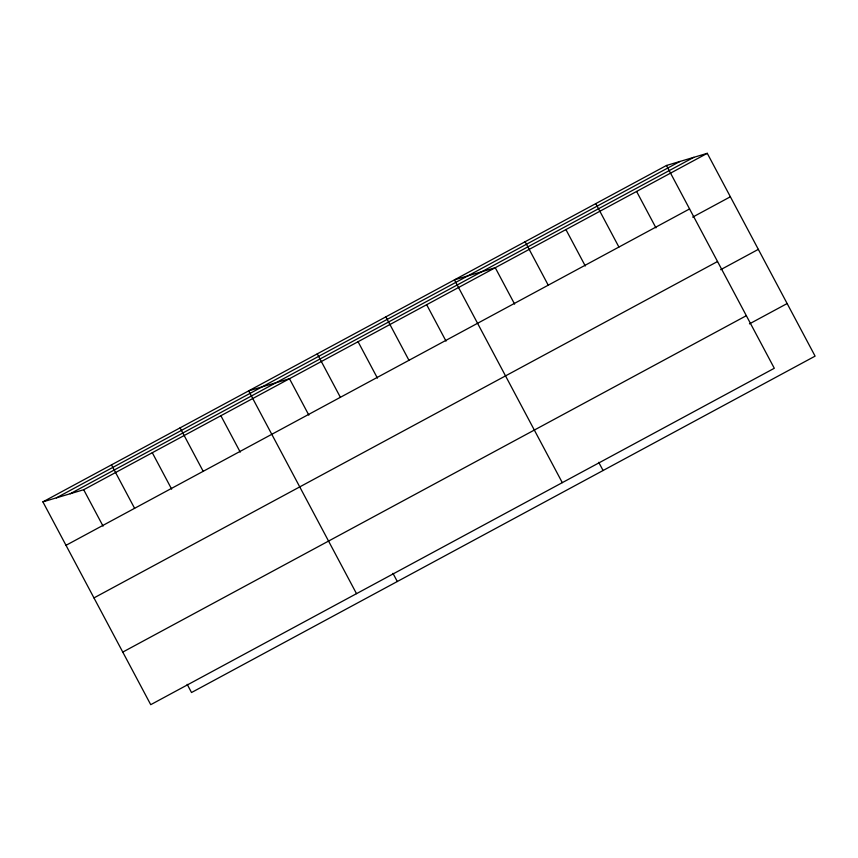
<?xml version="1.0" encoding="UTF-8"?>
<svg xmlns="http://www.w3.org/2000/svg" width="858" height="858" viewBox="0 0 858 858"><rect width="100%" height="100%" fill="white"/><g stroke="black" fill="none" stroke-linecap="round" stroke-linejoin="round"><path stroke-width="1.29" d="M666.473 165.476L774.302 368.275L150.729 704.675L42.9 501.866L666.473 165.476L707.271 153.325L815.1 356.134L191.527 692.524L187.183 684.341M56.36 497.865L679.933 161.465M70.238 493.736L693.811 157.336M42.9 501.866L83.698 489.725L707.271 153.325M66.002 545.323L689.575 208.934M692.685 217.117L730.373 196.782M93.962 597.908L717.535 261.518M720.645 269.702L758.333 249.367M122.769 652.091L746.342 315.69M749.452 323.874L787.14 303.55M636.593 191.452L655.952 227.863M595.795 203.603L618.908 247.05M565.926 229.579L585.285 265.991M525.128 241.72L548.23 285.178M514.618 304.107L495.259 267.707L454.461 279.847L562.29 482.646M598.734 462.323L603.088 470.506M426.662 304.708L446.021 341.119M385.864 316.849L408.966 360.306M358.065 341.709L377.423 378.121M317.267 353.861L340.379 397.308M308.837 415.122L289.478 378.71L248.681 390.862L356.51 593.661M392.953 573.337L397.308 581.51M220.881 415.722L240.24 452.123M180.083 427.863L203.196 471.321M152.295 452.724L171.654 489.135M111.497 464.864L134.599 508.322M83.698 489.725L103.057 526.136"/></g></svg>
